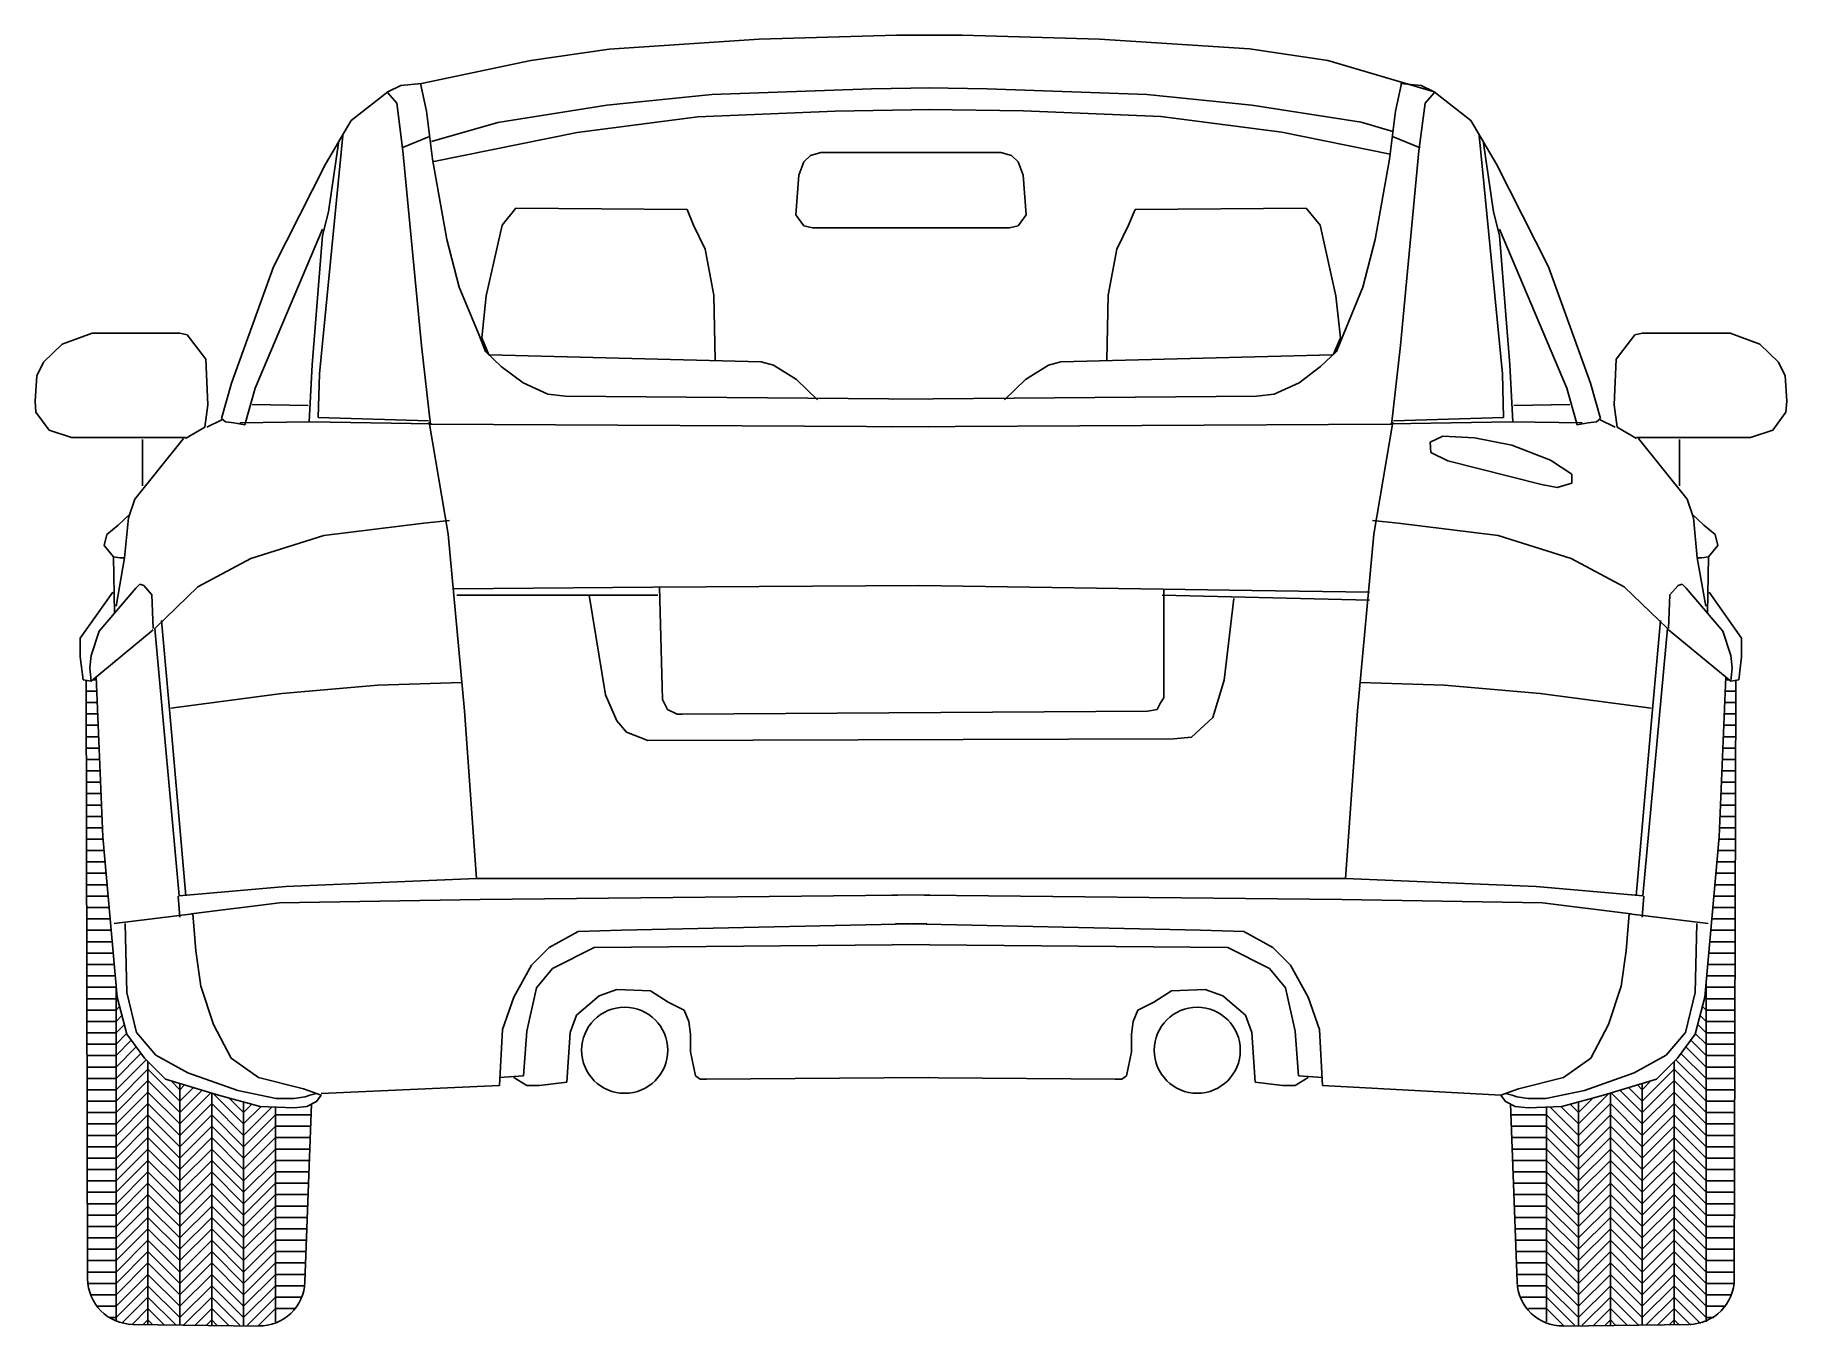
# Model space of a CAD drawing. Header units: millimetres. Extents: x -175 to 1737, y -1 to 1409.
import ezdxf

# ---------------------------------------------------------------- set-up
doc = ezdxf.new("R2010")
doc.units = ezdxf.units.MM
doc.layers.add('ceco.net 94', color=7, linetype='Continuous')

msp = doc.modelspace()

# ---------------------------------------------------------------- linework, layer by layer
at = {"layer": 'ceco.net 94'}
for p, q in [((451.4, 1393.4), (614.9, 1404.3)), ((614.9, 1404.3), (764.8, 1408.8)), ((764.8, 1408.8), (800.9, 1408.8)), ((836.7, 1408.8), (800.6, 1408.8)), ((986.6, 1404.4), (836.7, 1408.8)), ((1150.1, 1393.7), (986.6, 1404.4)), ((246.3, 1355.7), (365.7, 1380.8)), ((365.7, 1380.8), (451.4, 1393.4)), ((1235.8, 1381.1), (1150.1, 1393.7)), ((1351.8, 1346.8), (1235.8, 1381.1)), ((209.5, 1346.8), (169.5, 1315.6)), ((224, 1353.5), (209.5, 1346.8)), ((209.5, 1345.7), (219.5, 1334.5)), ((246.3, 1355.7), (224, 1353.5)), ((251.8, 1325.7), (245.2, 1355.7)), ((448.7, 1332.1), (563.4, 1343.8)), ((563.4, 1343.8), (737.7, 1350.1)), ((737.7, 1350.1), (801.8, 1351)), ((863.8, 1350.2), (799.7, 1351)), ((1038.1, 1344), (863.8, 1350.2)), ((1152.8, 1332.3), (1038.1, 1344)), ((1309.5, 1325.7), (1316.2, 1355.7)), ((1315.1, 1355.7), (1337.4, 1353.5)), ((1337.4, 1353.5), (1351.8, 1346.8)), ((1351.8, 1345.7), (1341.8, 1334.5)), ((1351.8, 1346.8), (1391.9, 1315.6)), ((219.5, 1334.5), (226.2, 1282.3)), ((258.5, 1273.4), (251.8, 1325.7)), ((329.6, 1313.2), (448.7, 1332.1)), ((416.2, 1302.3), (548.1, 1319.5)), ((548.1, 1319.5), (698, 1325.8)), ((698, 1325.8), (801.8, 1327.6)), ((903.6, 1325.9), (799.8, 1327.6)), ((1053.5, 1319.7), (903.6, 1325.9)), ((1185.3, 1302.6), (1053.5, 1319.7)), ((1272, 1313.5), (1152.8, 1332.3)), ((1302.9, 1273.4), (1309.5, 1325.7)), ((1341.8, 1334.5), (1335.1, 1282.3)), ((169.5, 1315.6), (141.6, 1267.8)), ((257.3, 1292.4), (329.6, 1313.2)), ((260, 1270.8), (416.2, 1302.3)), ((1303.5, 1278.8), (1185.3, 1302.6)), ((1306.7, 1303.6), (1272, 1313.5)), ((1391.9, 1315.6), (1419.7, 1267.8)), ((160.5, 1299), (134.9, 1038.8)), ((156.1, 1293.4), (145, 1215.6)), ((255.2, 1297.9), (225.1, 1285.6)), ((226.2, 1282.3), (246.3, 1069.9)), ((1306.2, 1297.9), (1336.3, 1285.6)), ((1335.1, 1282.3), (1315.1, 1069.9)), ((1400.8, 1299), (1426.4, 1038.8)), ((1405.3, 1293.4), (1416.4, 1215.6)), ((141.6, 1267.8), (84.8, 1155.5)), ((274.1, 1185.6), (258.5, 1273.4)), ((658.3, 1255.7), (663.7, 1270.4)), ((663.7, 1270.4), (671.1, 1277.1)), ((671.1, 1277.1), (682.4, 1280.5)), ((682.4, 1280.5), (800.8, 1280.5)), ((878.9, 1280.5), (760.6, 1280.5)), ((890.3, 1277.1), (878.9, 1280.5)), ((897.7, 1270.4), (890.3, 1277.1)), ((903, 1255.7), (897.7, 1270.4)), ((1287.3, 1185.6), (1302.9, 1273.4)), ((1419.7, 1267.8), (1476.5, 1155.5)), ((655, 1212.3), (658.3, 1255.7)), ((906.4, 1212.3), (903, 1255.7)), ((145, 1215.6), (138.3, 1190)), ((349.3, 1219.8), (334.3, 1201.3)), ((536.2, 1218.4), (349.3, 1219.8)), ((543.3, 1201.3), (536.2, 1218.4)), ((663.7, 1200.3), (655, 1212.3)), ((897.7, 1200.3), (906.4, 1212.3)), ((1018, 1201.3), (1025.2, 1218.4)), ((1025.2, 1218.4), (1212.1, 1219.8)), ((1212.1, 1219.8), (1227.1, 1201.3)), ((1416.4, 1215.6), (1423.1, 1190)), ((64.8, 1023.2), (138.3, 1196.7)), ((138.3, 1190), (127.1, 1048.8)), ((287.5, 1133.3), (274.1, 1185.6)), ((334.3, 1201.3), (317.1, 1124)), ((556.2, 1174.8), (543.3, 1201.3)), ((673.1, 1198.3), (663.7, 1200.3)), ((799.5, 1198.3), (673.1, 1198.3)), ((761.9, 1198.3), (888.3, 1198.3)), ((888.3, 1198.3), (897.7, 1200.3)), ((1005.2, 1174.8), (1018, 1201.3)), ((1227.1, 1201.3), (1244.3, 1124)), ((1273.9, 1133.3), (1287.3, 1185.6)), ((1496.6, 1023.2), (1423.1, 1196.7)), ((1423.1, 1190), (1434.2, 1048.8)), ((565.5, 1124.7), (556.2, 1174.8)), ((995.9, 1124.7), (1005.2, 1174.8)), ((84.8, 1155.5), (39.2, 1028.8)), ((1476.5, 1155.5), (1522.2, 1028.8)), ((309.2, 1081.1), (287.5, 1133.3)), ((1252.2, 1081.1), (1273.9, 1133.3)), ((317.1, 1124), (312.1, 1078.3)), ((566.9, 1053.9), (565.5, 1124.7)), ((994.4, 1053.9), (995.9, 1124.7)), ((1244.3, 1124), (1249.3, 1078.3)), ((-145.8, 1071.1), (-166.2, 1051.7)), ((-113.2, 1083.3), (-145.8, 1071.1)), ((-17.4, 1083.3), (-113.2, 1083.3)), ((-9.3, 1081.3), (-17.4, 1083.3)), ((11.1, 1054.8), (-9.3, 1081.3)), ((309.2, 1081.1), (316.4, 1063.2)), ((312.1, 1078.3), (319.9, 1059.7)), ((1249.3, 1078.3), (1241.4, 1059.7)), ((1252.2, 1081.1), (1245, 1063.2)), ((1550.3, 1054.8), (1570.6, 1081.3)), ((1570.6, 1081.3), (1578.8, 1083.3)), ((1578.8, 1083.3), (1674.6, 1083.3)), ((1674.6, 1083.3), (1707.2, 1071.1)), ((1707.2, 1071.1), (1727.6, 1051.7)), ((-166.2, 1051.7), (-173.4, 1036.5)), ((13.1, 1004.9), (11.1, 1054.8)), ((246.3, 1069.9), (256.3, 983.2)), ((316.4, 1063.2), (333.5, 1046.8)), ((617.1, 1051.8), (320.7, 1059.7)), ((630.7, 1048.2), (617.1, 1051.8)), ((930.7, 1048.2), (944.3, 1051.8)), ((944.3, 1051.8), (1240.7, 1059.7)), ((1245, 1063.2), (1227.8, 1046.8)), ((1315.1, 1069.9), (1305.1, 983.2)), ((1548.2, 1004.9), (1550.3, 1054.8)), ((1727.6, 1051.7), (1734.7, 1036.5)), ((-173.4, 1036.5), (-175.4, 1009)), ((127.1, 1048.8), (123.8, 986.5)), ((134.9, 1038.8), (133.8, 991)), ((333.5, 1046.8), (357.2, 1028.9)), ((655.7, 1032.5), (630.7, 1048.2)), ((905.6, 1032.5), (930.7, 1048.2)), ((1227.8, 1046.8), (1204.2, 1028.9)), ((1426.4, 1038.8), (1427.5, 991)), ((1434.2, 1048.8), (1437.6, 986.5)), ((1734.7, 1036.5), (1736.8, 1009)), ((39.2, 1028.8), (28.1, 989.9)), ((53.7, 983.2), (64.8, 1023.2)), ((357.2, 1028.9), (384.4, 1016.8)), ((384.4, 1016.8), (403.7, 1014.6)), ((403.7, 1014.6), (800.3, 1011)), ((678.6, 1010.3), (655.7, 1032.5)), ((1157.7, 1014.6), (761, 1011)), ((882.7, 1010.3), (905.6, 1032.5)), ((1177, 1016.8), (1157.7, 1014.6)), ((1204.2, 1028.9), (1177, 1016.8)), ((1507.7, 983.2), (1496.6, 1023.2)), ((1522.2, 1028.8), (1533.3, 989.9)), ((-175.4, 1009), (-174.4, 996.8)), ((-174.4, 996.8), (-160.1, 977.4)), ((10.1, 980.5), (13.1, 1004.9)), ((61.5, 1005.4), (122.7, 1004.3)), ((1499.9, 1005.4), (1438.7, 1004.3)), ((1551.3, 980.5), (1548.2, 1004.9)), ((1735.7, 996.8), (1721.5, 977.4)), ((1736.8, 1009), (1735.7, 996.8)), ((-160.1, 977.4), (-135.7, 969.3)), ((-11.3, 968.3), (10.1, 980.5)), ((12.1, 980.5), (28.4, 988.6)), ((28.1, 989.9), (32.5, 986.5)), ((32.5, 986.5), (41.4, 985.4)), ((41.4, 985.4), (53.7, 983.2)), ((124.9, 986.5), (48.1, 985.4)), ((257.4, 984.3), (124.9, 986.5)), ((133.8, 991), (254.1, 987.6)), ((254.8, 986.2), (275.5, 863.8)), ((256.9, 983.9), (800.3, 981)), ((1304.4, 983.9), (761, 981)), ((1306.5, 986.2), (1285.9, 863.8)), ((1304, 984.3), (1436.4, 986.5)), ((1427.5, 991), (1307.3, 987.6)), ((1436.4, 986.5), (1513.3, 985.4)), ((1519.9, 985.4), (1507.7, 983.2)), ((1528.8, 986.5), (1519.9, 985.4)), ((1533.3, 989.9), (1528.8, 986.5)), ((1549.2, 980.5), (1532.9, 988.6)), ((1572.7, 968.3), (1551.3, 980.5)), ((1721.5, 977.4), (1697, 969.3)), ((-135.7, 969.3), (-11.3, 969.3)), ((-13.4, 968.3), (-66.4, 902.1)), ((-58.2, 967.3), (-58.2, 916.4)), ((1347.2, 964.1), (1361, 970.6)), ((1348, 952.8), (1347.2, 964.1)), ((1361, 970.6), (1395.8, 969)), ((1395.8, 969), (1436.4, 960.9)), ((1436.4, 960.9), (1478.5, 944.7)), ((1697, 969.3), (1572.7, 969.3)), ((1574.7, 968.3), (1627.7, 902.1)), ((1619.6, 967.3), (1619.6, 916.4)), ((1366.6, 943.9), (1348, 952.8)), ((1468.8, 918), (1366.6, 943.9)), ((1478.5, 944.7), (1502, 929.3)), ((1485.8, 914.8), (1468.8, 918)), ((1502, 919.6), (1485.8, 914.8)), ((1502, 929.3), (1502, 919.6)), ((1502, 919.6), (1502, 919.6)), ((-66.4, 902.1), (-73.5, 881.7)), ((1627.7, 902.1), (1634.9, 881.7)), ((-71.5, 885.8), (-84.7, 873.6)), ((-73.5, 881.7), (-77.6, 838)), ((1632.8, 885.8), (1646.1, 873.6)), ((1634.9, 881.7), (1638.9, 838)), ((-96.9, 863.4), (-100, 851.2)), ((-84.7, 873.6), (-96.9, 863.4)), ((60, 837.3), (139.7, 862.4)), ((139.7, 862.4), (248.9, 875.6)), ((248.9, 875.6), (277, 878.6)), ((275.5, 863.8), (293.2, 670.7)), ((1285.9, 863.8), (1268.2, 670.7)), ((1312.4, 875.6), (1284.4, 878.6)), ((1421.7, 862.4), (1312.4, 875.6)), ((1501.4, 837.3), (1421.7, 862.4)), ((1646.1, 873.6), (1658.3, 863.4)), ((1658.3, 863.4), (1661.3, 851.2)), ((-100, 851.2), (-89.8, 839)), ((1661.3, 851.2), (1651.2, 839)), ((-89.8, 839), (-88.8, 777.9)), ((-89.8, 839), (-82.7, 838)), ((-77.6, 838), (-86.7, 785.1)), ((-82.7, 838), (-77.6, 838)), ((2.4, 806.3), (60, 837.3)), ((1558.9, 806.3), (1501.4, 837.3)), ((1638.9, 838), (1648.1, 785.1)), ((1644, 838), (1638.9, 838)), ((1651.2, 839), (1644, 838)), ((1651.2, 839), (1650.1, 777.9)), ((-65.5, 804.9), (-105.3, 757.7)), ((-61, 809.3), (-65.5, 804.9)), ((-56.6, 807.8), (-61, 809.3)), ((-47.8, 797.5), (-56.6, 807.8)), ((-44.8, 760.6), (2.4, 806.3)), ((281.5, 804.1), (498.8, 805.9)), ((498.8, 805.9), (789.3, 807.7)), ((506, 805.9), (509.5, 683.1)), ((789.3, 807.7), (1152.7, 802.3)), ((1056.5, 684.9), (1056.5, 804.1)), ((1606.2, 760.6), (1558.9, 806.3)), ((1609.1, 797.5), (1618, 807.8)), ((1618, 807.8), (1622.4, 809.3)), ((1622.4, 809.3), (1626.8, 804.9)), ((1626.8, 804.9), (1666.7, 757.7)), ((-90.6, 800.5), (-126, 750.3)), ((-88.8, 777.9), (-88.8, 786.1)), ((-46.3, 760.6), (-47.8, 797.5)), ((285, 797), (504.2, 797)), ((429.4, 797), (447.2, 688.4)), ((1054.7, 797), (1281, 791.6)), ((1122.5, 704.4), (1133.1, 793.4)), ((1152.7, 802.3), (1281, 800.5)), ((1607.6, 760.6), (1609.1, 797.5)), ((1650.1, 777.9), (1650.1, 786.1)), ((1651.9, 800.5), (1687.3, 750.3)), ((-37.4, 769.5), (-27.1, 656)), ((1598.8, 769.5), (1588.5, 656)), ((-126, 750.3), (-126, 729.7)), ((-114.2, 703.2), (-46.3, 759.2)), ((-105.3, 757.7), (-114.2, 731.2)), ((-18.2, 468.8), (-44.8, 760.6)), ((1579.6, 468.8), (1606.2, 760.6)), ((1675.5, 703.2), (1607.6, 759.2)), ((1666.7, 757.7), (1675.5, 731.2)), ((1687.3, 750.3), (1687.3, 729.7)), ((-126, 729.7), (-123, 704.6)), ((-114.2, 731.2), (-115.7, 717.9)), ((1675.5, 731.2), (1677, 717.9)), ((1687.3, 729.7), (1684.4, 704.6)), ((-115.7, 717.9), (-114.2, 703.2)), ((-108.5, 707.8), (-101.5, 533.1)), ((1669.9, 707.8), (1662.8, 533.1)), ((1677, 717.9), (1675.5, 703.2)), ((-123, 704.6), (-114.2, 703.2)), ((-119.7, 704.1), (-118, 50.7)), ((-119.7, 692.4), (-107.9, 692.4)), ((-112.2, 704.8), (-108.4, 704.8)), ((-27.1, 673.7), (93.9, 689.9)), ((93.9, 689.9), (198.7, 698.7)), ((198.7, 698.7), (290.2, 701.7)), ((447.2, 688.4), (459.6, 659.9)), ((1110, 663.5), (1122.5, 704.4)), ((1362.6, 698.7), (1271.1, 701.7)), ((1467.4, 689.9), (1362.6, 698.7)), ((1588.5, 673.7), (1467.4, 689.9)), ((1681.1, 692.4), (1669.3, 692.4)), ((1673.5, 704.8), (1669.8, 704.8)), ((1684.4, 704.6), (1675.5, 703.2)), ((1681.1, 704.1), (1679.3, 50.7)), ((-119.7, 679.9), (-107.4, 679.9)), ((293.2, 670.7), (306.5, 487.9)), ((509.5, 683.1), (514.9, 672.4)), ((514.9, 672.4), (525.6, 667.1)), ((530.9, 667.1), (1038.7, 670.6)), ((1038.7, 670.6), (1049.4, 672.4)), ((1049.4, 672.4), (1053, 679.5)), ((1053, 679.5), (1056.5, 684.9)), ((1268.2, 670.7), (1254.9, 487.9)), ((1681, 679.9), (1668.8, 679.9)), ((-119.6, 667.5), (-106.9, 667.5)), ((-119.6, 655.1), (-106.4, 655.1)), ((-27.1, 656), (-10.9, 468.8)), ((459.6, 659.9), (470.3, 647.5)), ((525.6, 667.1), (530.9, 667.1)), ((1086.8, 642.1), (1110, 663.5)), ((1588.5, 656), (1572.2, 468.8)), ((1681, 655.1), (1667.8, 655.1)), ((1681, 667.5), (1668.3, 667.5)), ((-119.6, 642.6), (-105.9, 642.6)), ((470.3, 647.5), (493.5, 638.6)), ((493.5, 638.6), (1067.2, 640.4)), ((1067.2, 640.4), (1086.8, 642.1)), ((1680.9, 642.6), (1667.3, 642.6)), ((-119.5, 630.2), (-105.4, 630.2)), ((-119.2, 617.7), (-104.9, 617.7)), ((1680.9, 617.7), (1666.3, 617.7)), ((1680.9, 630.2), (1666.8, 630.2)), ((-119.2, 592.9), (-103.9, 592.9)), ((-119.1, 605.3), (-104.4, 605.3)), ((1680.5, 592.9), (1665.3, 592.9)), ((1680.8, 605.3), (1665.8, 605.3)), ((-119.4, 580.4), (-103.4, 580.4)), ((1680.8, 580.4), (1664.8, 580.4)), ((-119.4, 568), (-102.9, 568)), ((-119.3, 555.5), (-102.4, 555.5)), ((1680.7, 555.5), (1663.7, 555.5)), ((1680.7, 568), (1664.3, 568)), ((-119.3, 543.1), (-101.9, 543.1)), ((1680.7, 543.1), (1663.2, 543.1)), ((-119.3, 530.7), (-101.3, 530.7)), ((-119.2, 518.2), (-100.1, 518.2)), ((-101.5, 533.1), (-85.7, 358)), ((1662.8, 533.1), (1647.1, 358)), ((1680.6, 518.2), (1661.5, 518.2)), ((1680.6, 530.7), (1662.6, 530.7)), ((-119.2, 505.8), (-99, 505.8)), ((1680.6, 505.8), (1660.4, 505.8)), ((-119.2, 493.4), (-97.9, 493.4)), ((-119.1, 480.9), (-96.8, 480.9)), ((98.4, 479.1), (-18.2, 468.8)), ((306.5, 487.9), (98.4, 479.1)), ((306.5, 487.9), (1254.9, 487.9)), ((1254.9, 487.9), (1463, 479.1)), ((1463, 479.1), (1579.6, 468.8)), ((1680.5, 480.9), (1658.1, 480.9)), ((1680.5, 493.4), (1659.3, 493.4)), ((-119.1, 468.5), (-95.7, 468.5)), ((-19.1, 468.3), (-17.3, 445.5)), ((91.3, 461.3), (-5.1, 449)), ((310.5, 464.8), (91.3, 461.3)), ((801.3, 470), (310.5, 464.8)), ((760.1, 470), (1250.9, 464.8)), ((1250.9, 464.8), (1470, 461.3)), ((1470, 461.3), (1566.4, 449)), ((1580.5, 468.3), (1578.7, 445.5)), ((1680.5, 468.5), (1657, 468.5)), ((-119.1, 456), (-94.5, 456)), ((-119, 443.6), (-93.4, 443.6)), ((-3.3, 449), (-89.2, 438.5)), ((0.2, 408.8), (-3.3, 449)), ((1561.2, 408.8), (1564.7, 449)), ((1564.7, 449), (1650.6, 438.5)), ((1680.4, 443.6), (1654.8, 443.6)), ((1680.4, 456), (1655.9, 456)), ((-119, 431.2), (-92.3, 431.2)), ((-76.9, 438.5), (-75.2, 363.2)), ((417.4, 429.8), (385.8, 412.3)), ((464.7, 431.5), (417.4, 429.8)), ((797.8, 438.5), (464.7, 431.5)), ((763.6, 438.5), (1096.6, 431.5)), ((1096.6, 431.5), (1144, 429.8)), ((1144, 429.8), (1175.5, 412.3)), ((1638.3, 438.5), (1636.5, 363.2)), ((1680.4, 431.2), (1653.7, 431.2)), ((-119, 418.7), (-91.2, 418.7)), ((-118.9, 406.3), (-90.1, 406.3)), ((5.5, 370.3), (0.2, 408.8)), ((385.8, 412.3), (366.6, 393)), ((389.3, 389.5), (434.9, 412.3)), ((434.9, 412.3), (801.3, 415.8)), ((1126.4, 412.3), (760.1, 415.8)), ((1172, 389.5), (1126.4, 412.3)), ((1175.5, 412.3), (1194.8, 393)), ((1555.9, 370.3), (1561.2, 408.8)), ((1680.3, 406.3), (1651.4, 406.3)), ((1680.3, 418.7), (1652.5, 418.7)), ((-118.9, 393.8), (-88.9, 393.8)), ((366.6, 393), (347.3, 358)), ((371.8, 368.5), (389.3, 389.5)), ((1189.6, 368.5), (1172, 389.5)), ((1194.8, 393), (1214.1, 358)), ((1680.3, 393.8), (1650.3, 393.8)), ((-118.9, 381.4), (-87.8, 381.4)), ((-118.8, 369), (-87, 369)), ((-87, 372.8), (-87, 4.6)), ((19.5, 328.2), (5.5, 370.3)), ((361.3, 321.2), (371.8, 368.5)), ((440.2, 359.7), (459.5, 366.7)), ((459.5, 366.7), (496.3, 365)), ((496.3, 365), (515.5, 352.7)), ((1065.1, 365), (1045.8, 352.7)), ((1101.9, 366.7), (1065.1, 365)), ((1121.2, 359.7), (1101.9, 366.7)), ((1200.1, 321.2), (1189.6, 368.5)), ((1541.9, 328.2), (1555.9, 370.3)), ((1648.4, 372.8), (1648.4, 3.7)), ((1680.2, 369), (1648.4, 369)), ((1680.2, 381.4), (1649.2, 381.4)), ((-118.8, 356.5), (-87, 356.5)), ((-87, 356.5), (-85.7, 357.9)), ((-87, 344.1), (-83.1, 348)), ((-85.7, 358), (-75.2, 317.7)), ((-75.2, 363.2), (-64.7, 319.5)), ((347.3, 358), (335, 323)), ((415.6, 338.7), (440.2, 359.7)), ((515.5, 352.7), (533.1, 344)), ((1045.8, 352.7), (1028.3, 344)), ((1145.7, 338.7), (1121.2, 359.7)), ((1214.1, 358), (1226.4, 323)), ((1636.5, 363.2), (1626, 319.5)), ((1647.1, 358), (1636.5, 317.7)), ((1648.4, 344.1), (1644.5, 348)), ((1648.4, 356.5), (1647, 357.9)), ((1680.2, 356.5), (1648.4, 356.5)), ((-118.8, 344.1), (-87, 344.1)), ((-118.7, 331.7), (-87, 331.7)), ((-87, 331.7), (-80.5, 338.2)), ((-87, 319.2), (-77.9, 328.3)), ((38.8, 291.5), (19.5, 328.2)), ((408.6, 319.5), (415.6, 338.7)), ((533.1, 344), (538.3, 331.7)), ((538.3, 331.7), (540.1, 317.7)), ((1023, 331.7), (1021.3, 317.7)), ((1028.3, 344), (1023, 331.7)), ((1152.7, 319.5), (1145.7, 338.7)), ((1522.6, 291.5), (1541.9, 328.2)), ((1648.4, 319.2), (1639.3, 328.3)), ((1648.4, 331.7), (1641.9, 338.2)), ((1680.1, 344.1), (1648.4, 344.1)), ((1680.1, 331.7), (1648.4, 331.7)), ((-118.7, 319.2), (-87, 319.2)), ((-118.7, 306.8), (-87, 306.8)), ((-87, 306.8), (-75.4, 318.4)), ((-87, 294.3), (-70.3, 311.1)), ((-75.2, 317.7), (-55.9, 291.5)), ((-64.7, 319.5), (-43.6, 295)), ((335, 323), (331.5, 261.7)), ((357.8, 272.2), (361.3, 321.2)), ((405.1, 265.2), (408.6, 319.5)), ((540.1, 317.7), (540.1, 298.5)), ((1021.3, 317.7), (1021.3, 298.5)), ((1156.2, 265.2), (1152.7, 319.5)), ((1203.6, 272.2), (1200.1, 321.2)), ((1226.4, 323), (1229.9, 261.7)), ((1626, 319.5), (1605, 295)), ((1636.5, 317.7), (1617.3, 291.5)), ((1648.4, 294.3), (1631.7, 311.1)), ((1648.4, 306.8), (1636.7, 318.4)), ((1679.9, 319.2), (1648.4, 319.2)), ((1680, 306.8), (1648.4, 306.8)), ((-118.1, 294.3), (-87, 294.3)), ((-87, 281.9), (-65, 303.9)), ((-87, 269.5), (-59.8, 296.7)), ((-87, 257), (-54.2, 289.8)), ((-55.9, 291.5), (-33.1, 268.7)), ((-52.2, 287.8), (-52.2, 0.7)), ((-43.6, 295), (-8.6, 275.7)), ((68.6, 270.5), (38.8, 291.5)), ((540.1, 298.5), (545.3, 272.2)), ((1021.3, 298.5), (1016, 272.2)), ((1492.8, 270.5), (1522.6, 291.5)), ((1605, 295), (1569.9, 275.7)), ((1617.3, 291.5), (1594.5, 268.7)), ((1613.6, 287.8), (1613.6, 0)), ((1648.4, 257), (1615.6, 289.8)), ((1648.4, 269.5), (1621.1, 296.7)), ((1648.4, 281.9), (1626.4, 303.9)), ((1680, 294.3), (1648.4, 294.3)), ((-118.6, 281.9), (-87, 281.9)), ((-118.6, 269.5), (-87, 269.5)), ((-87, 244.6), (-52.2, 279.4)), ((-17.4, 244.6), (-52.2, 279.4)), ((-33.1, 268.7), (24.7, 251.2)), ((-8.6, 275.7), (45.8, 256.4)), ((117.6, 258.2), (68.6, 270.5)), ((331.5, 270.5), (357.8, 272.2)), ((347.3, 270.5), (361.3, 261.7)), ((545.3, 272.2), (550.6, 268.7)), ((550.6, 268.7), (557.6, 268.7)), ((557.6, 268.7), (799.5, 270.5)), ((1003.7, 268.7), (761.8, 270.5)), ((1010.8, 268.7), (1003.7, 268.7)), ((1016, 272.2), (1010.8, 268.7)), ((1214.1, 270.5), (1200.1, 261.7)), ((1229.9, 270.5), (1203.6, 272.2)), ((1443.7, 258.2), (1492.8, 270.5)), ((1569.9, 275.7), (1515.6, 256.4)), ((1594.5, 268.7), (1536.6, 251.2)), ((1578.8, 244.6), (1613.6, 279.4)), ((1648.4, 244.6), (1613.6, 279.4)), ((1680, 281.9), (1648.4, 281.9)), ((1679.9, 269.5), (1648.4, 269.5)), ((-118.5, 257), (-87, 257)), ((-87, 232.2), (-52.2, 267)), ((-87, 219.7), (-52.2, 254.5)), ((-17.4, 232.2), (-52.2, 267)), ((-17.4, 219.7), (-52.2, 254.5)), ((-17.4, 257), (-27.3, 267)), ((-17.4, 263.9), (-17.4, 0.2)), ((-17.4, 257), (-12.1, 262.3)), ((-17.4, 244.6), (-2.5, 259.5)), ((-17.4, 232.2), (7, 256.6)), ((-17.4, 219.7), (16.6, 253.7)), ((17.4, 253.4), (17.4, 0)), ((52.2, 219.7), (19, 252.9)), ((24.7, 251.2), (70.3, 238.9)), ((45.8, 256.4), (87.8, 247.7)), ((107.1, 247.7), (119.4, 249.4)), ((136.9, 251.2), (117.6, 258.2)), ((119.4, 249.4), (124.6, 251.2)), ((124.6, 251.2), (131.7, 252.9)), ((131.7, 244.2), (136.9, 251.2)), ((331.5, 261.7), (136.9, 252.9)), ((361.3, 261.7), (375.3, 261.7)), ((375.3, 261.7), (405.1, 265.2)), ((1186, 261.7), (1156.2, 265.2)), ((1200.1, 261.7), (1186, 261.7)), ((1229.9, 261.7), (1424.4, 251.2)), ((1424.4, 251.2), (1443.7, 258.2)), ((1429.7, 244.2), (1424.4, 251.2)), ((1436.7, 251.2), (1429.7, 252.9)), ((1442, 249.4), (1436.7, 251.2)), ((1454.2, 247.7), (1442, 249.4)), ((1515.6, 256.4), (1473.5, 247.7)), ((1536.6, 251.2), (1491.1, 238.9)), ((1509.1, 219.7), (1542.4, 252.9)), ((1544, 253.4), (1544, 0)), ((1578.8, 219.7), (1544.8, 253.7)), ((1578.8, 232.2), (1554.4, 256.6)), ((1578.8, 244.6), (1563.9, 259.5)), ((1578.8, 257), (1573.5, 262.3)), ((1578.8, 232.2), (1613.6, 267)), ((1578.8, 257), (1588.7, 267)), ((1578.8, 263.9), (1578.8, 0)), ((1578.8, 219.7), (1613.6, 254.5)), ((1648.4, 232.2), (1613.6, 267)), ((1648.4, 219.7), (1613.6, 254.5)), ((1679.9, 257), (1648.4, 257)), ((-118.5, 244.6), (-87, 244.6)), ((-118.5, 232.2), (-87, 232.2)), ((-87, 207.3), (-52.2, 242.1)), ((-87, 194.8), (-52.2, 229.6)), ((-17.4, 207.3), (-52.2, 242.1)), ((-17.4, 194.8), (-52.2, 229.6)), ((-17.4, 207.3), (17.4, 242.1)), ((-17.4, 194.8), (17.4, 229.6)), ((52.2, 207.3), (17.4, 242.1)), ((52.2, 194.8), (17.4, 229.6)), ((52.2, 232.2), (36.3, 248.1)), ((52.2, 243.8), (52.2, 0)), ((52.2, 232.2), (61.4, 241.3)), ((52.2, 219.7), (71.4, 238.9)), ((52.2, 207.3), (83.3, 238.3)), ((52.2, 194.8), (87, 229.6)), ((70.3, 238.9), (107.1, 237.2)), ((87, 238.1), (87, 3.7)), ((87, 229.6), (126, 229.6)), ((87.8, 247.7), (107.1, 247.7)), ((107.1, 237.2), (121.1, 238.9)), ((119.2, 47.3), (126.5, 241.6)), ((121.1, 238.9), (131.7, 244.2)), ((1440.2, 238.9), (1429.7, 244.2)), ((1442.2, 47.3), (1434.9, 241.6)), ((1474.3, 229.6), (1435.3, 229.6)), ((1454.2, 237.2), (1440.2, 238.9)), ((1473.5, 247.7), (1454.2, 247.7)), ((1491.1, 238.9), (1454.2, 237.2)), ((1474.3, 238.1), (1474.3, 3.7)), ((1509.1, 194.8), (1474.3, 229.6)), ((1509.1, 207.3), (1478.1, 238.3)), ((1509.1, 219.7), (1490, 238.9)), ((1509.1, 232.2), (1500, 241.3)), ((1509.1, 232.2), (1525.1, 248.1)), ((1509.1, 243.8), (1509.1, 0)), ((1509.1, 207.3), (1544, 242.1)), ((1509.1, 194.8), (1544, 229.6)), ((1578.8, 207.3), (1544, 242.1)), ((1578.8, 194.8), (1544, 229.6)), ((1578.8, 207.3), (1613.6, 242.1)), ((1578.8, 194.8), (1613.6, 229.6)), ((1648.4, 207.3), (1613.6, 242.1)), ((1648.4, 194.8), (1613.6, 229.6)), ((1679.9, 244.6), (1648.4, 244.6)), ((1679.8, 232.2), (1648.4, 232.2)), ((-118.4, 219.7), (-87, 219.7)), ((-87, 182.4), (-52.2, 217.2)), ((-17.4, 182.4), (-52.2, 217.2)), ((-17.4, 182.4), (17.4, 217.2)), ((52.2, 182.4), (17.4, 217.2)), ((52.2, 182.4), (87, 217.2)), ((87, 217.2), (125.6, 217.2)), ((1474.3, 217.2), (1435.8, 217.2)), ((1509.1, 182.4), (1474.3, 217.2)), ((1509.1, 182.4), (1544, 217.2)), ((1578.8, 182.4), (1544, 217.2)), ((1578.8, 182.4), (1613.6, 217.2)), ((1648.4, 182.4), (1613.6, 217.2)), ((1679.8, 219.7), (1648.4, 219.7)), ((-118.4, 207.3), (-87, 207.3)), ((-118.4, 194.8), (-87, 194.8)), ((-87, 170), (-52.2, 204.8)), ((-87, 157.5), (-52.2, 192.3)), ((-17.4, 170), (-52.2, 204.8)), ((-17.4, 157.5), (-52.2, 192.3)), ((-17.4, 170), (17.4, 204.8)), ((-17.4, 157.5), (17.4, 192.3)), ((52.2, 170), (17.4, 204.8)), ((52.2, 157.5), (17.4, 192.3)), ((52.2, 170), (87, 204.8)), ((52.2, 157.5), (87, 192.3)), ((87, 204.8), (125.1, 204.8)), ((87, 192.3), (124.6, 192.3)), ((1474.3, 204.8), (1436.3, 204.8)), ((1474.3, 192.3), (1436.7, 192.3)), ((1509.1, 170), (1474.3, 204.8)), ((1509.1, 157.5), (1474.3, 192.3)), ((1509.1, 170), (1544, 204.8)), ((1509.1, 157.5), (1544, 192.3)), ((1578.8, 170), (1544, 204.8)), ((1578.8, 157.5), (1544, 192.3)), ((1578.8, 170), (1613.6, 204.8)), ((1578.8, 157.5), (1613.6, 192.3)), ((1648.4, 170), (1613.6, 204.8)), ((1648.4, 157.5), (1613.6, 192.3)), ((1679.8, 207.3), (1648.4, 207.3)), ((1679.7, 194.8), (1648.4, 194.8)), ((-118.3, 182.4), (-87, 182.4)), ((-87, 145.1), (-52.2, 179.9)), ((-17.4, 145.1), (-52.2, 179.9)), ((-17.4, 145.1), (17.4, 179.9)), ((52.2, 145.1), (17.4, 179.9)), ((52.2, 145.1), (87, 179.9)), ((87, 179.9), (124.2, 179.9)), ((1474.3, 179.9), (1437.2, 179.9)), ((1509.1, 145.1), (1474.3, 179.9)), ((1509.1, 145.1), (1544, 179.9)), ((1578.8, 145.1), (1544, 179.9)), ((1578.8, 145.1), (1613.6, 179.9)), ((1648.4, 145.1), (1613.6, 179.9)), ((1679.7, 182.4), (1648.4, 182.4)), ((-118.3, 170), (-87, 170)), ((-118.3, 157.5), (-87, 157.5)), ((-87, 132.6), (-52.2, 167.5)), ((-87, 120.2), (-52.2, 155)), ((-17.4, 132.6), (-52.2, 167.5)), ((-17.4, 120.2), (-52.2, 155)), ((-17.4, 132.6), (17.4, 167.5)), ((-17.4, 120.2), (17.4, 155)), ((52.2, 132.6), (17.4, 167.5)), ((52.2, 120.2), (17.4, 155)), ((52.2, 132.6), (87, 167.5)), ((52.2, 120.2), (87, 155)), ((87, 167.5), (123.7, 167.5)), ((87, 155), (123.2, 155)), ((1474.3, 167.5), (1437.7, 167.5)), ((1474.3, 155), (1438.1, 155)), ((1509.1, 132.6), (1474.3, 167.5)), ((1509.1, 120.2), (1474.3, 155)), ((1509.1, 132.6), (1544, 167.5)), ((1509.1, 120.2), (1544, 155)), ((1578.8, 132.6), (1544, 167.5)), ((1578.8, 120.2), (1544, 155)), ((1578.8, 132.6), (1613.6, 167.5)), ((1578.8, 120.2), (1613.6, 155)), ((1648.4, 132.6), (1613.6, 167.5)), ((1648.4, 120.2), (1613.6, 155)), ((1679.7, 170), (1648.4, 170)), ((1679.6, 157.5), (1648.4, 157.5)), ((-118.2, 145.1), (-87, 145.1)), ((-87, 107.8), (-52.2, 142.6)), ((-17.4, 107.8), (-52.2, 142.6)), ((-17.4, 107.8), (17.4, 142.6)), ((52.2, 107.8), (17.4, 142.6)), ((52.2, 107.8), (87, 142.6)), ((87, 142.6), (122.8, 142.6)), ((1474.3, 142.6), (1438.6, 142.6)), ((1509.1, 107.8), (1474.3, 142.6)), ((1509.1, 107.8), (1544, 142.6)), ((1578.8, 107.8), (1544, 142.6)), ((1578.8, 107.8), (1613.6, 142.6)), ((1648.4, 107.8), (1613.6, 142.6)), ((1679.6, 145.1), (1648.4, 145.1)), ((-118.2, 132.6), (-87, 132.6)), ((-118.2, 120.2), (-87, 120.2)), ((-87, 95.3), (-52.2, 130.1)), ((-87, 82.9), (-52.2, 117.7)), ((-17.4, 95.3), (-52.2, 130.1)), ((-17.4, 82.9), (-52.2, 117.7)), ((-17.4, 95.3), (17.4, 130.1)), ((-17.4, 82.9), (17.4, 117.7)), ((52.2, 95.3), (17.4, 130.1)), ((52.2, 82.9), (17.4, 117.7)), ((52.2, 95.3), (87, 130.1)), ((52.2, 82.9), (87, 117.7)), ((87, 130.1), (122.3, 130.1)), ((87, 117.7), (121.8, 117.7)), ((1474.3, 130.1), (1439.1, 130.1)), ((1474.3, 117.7), (1439.5, 117.7)), ((1509.1, 95.3), (1474.3, 130.1)), ((1509.1, 82.9), (1474.3, 117.7)), ((1509.1, 95.3), (1544, 130.1)), ((1509.1, 82.9), (1544, 117.7)), ((1578.8, 95.3), (1544, 130.1)), ((1578.8, 82.9), (1544, 117.7)), ((1578.8, 95.3), (1613.6, 130.1)), ((1578.8, 82.9), (1613.6, 117.7)), ((1648.4, 95.3), (1613.6, 130.1)), ((1648.4, 82.9), (1613.6, 117.7)), ((1679.6, 132.6), (1648.4, 132.6)), ((1679.5, 120.2), (1648.4, 120.2)), ((-118.1, 107.8), (-87, 107.8)), ((-87, 70.5), (-52.2, 105.3)), ((-17.4, 70.5), (-52.2, 105.3)), ((-17.4, 70.5), (17.4, 105.3)), ((52.2, 70.5), (17.4, 105.3)), ((52.2, 70.5), (87, 105.3)), ((87, 105.3), (121.4, 105.3)), ((1474.3, 105.3), (1440, 105.3)), ((1509.1, 70.5), (1474.3, 105.3)), ((1509.1, 70.5), (1544, 105.3)), ((1578.8, 70.5), (1544, 105.3)), ((1578.8, 70.5), (1613.6, 105.3)), ((1648.4, 70.5), (1613.6, 105.3)), ((1679.5, 107.8), (1648.4, 107.8)), ((-118.1, 95.3), (-87, 95.3)), ((-118.1, 82.9), (-87, 82.9)), ((-87, 58), (-52.2, 92.8)), ((-87, 45.6), (-52.2, 80.4)), ((-17.4, 58), (-52.2, 92.8)), ((-17.4, 45.6), (-52.2, 80.4)), ((-17.4, 58), (17.4, 92.8)), ((-17.4, 45.6), (17.4, 80.4)), ((52.2, 58), (17.4, 92.8)), ((52.2, 45.6), (17.4, 80.4)), ((52.2, 58), (87, 92.8)), ((52.2, 45.6), (87, 80.4)), ((87, 92.8), (120.9, 92.8)), ((87, 80.4), (120.4, 80.4)), ((1474.3, 92.8), (1440.5, 92.8)), ((1474.3, 80.4), (1440.9, 80.4)), ((1509.1, 58), (1474.3, 92.8)), ((1509.1, 45.6), (1474.3, 80.4)), ((1509.1, 58), (1544, 92.8)), ((1509.1, 45.6), (1544, 80.4)), ((1578.8, 58), (1544, 92.8)), ((1578.8, 45.6), (1544, 80.4)), ((1578.8, 58), (1613.6, 92.8)), ((1578.8, 45.6), (1613.6, 80.4)), ((1648.4, 58), (1613.6, 92.8)), ((1648.4, 45.6), (1613.6, 80.4)), ((1679.5, 95.3), (1648.4, 95.3)), ((1679.4, 82.9), (1648.4, 82.9)), ((-118, 70.5), (-87, 70.5)), ((-118, 58), (-87, 58)), ((-87, 33.1), (-52.2, 68)), ((-17.4, 33.1), (-52.2, 68)), ((-17.4, 33.1), (17.4, 68)), ((52.2, 33.1), (17.4, 68)), ((52.2, 33.1), (87, 68)), ((87, 68), (120, 68)), ((1474.3, 68), (1441.4, 68)), ((1509.1, 33.1), (1474.3, 68)), ((1509.1, 33.1), (1544, 68)), ((1578.8, 33.1), (1544, 68)), ((1578.8, 33.1), (1613.6, 68)), ((1648.4, 33.1), (1613.6, 68)), ((1679.4, 70.5), (1648.4, 70.5)), ((1679.4, 58), (1648.4, 58)), ((-117.7, 45.6), (-87, 45.6)), ((-87, 20.7), (-52.2, 55.5)), ((-87, 8.3), (-52.2, 43.1)), ((-17.4, 20.7), (-52.2, 55.5)), ((-17.4, 8.3), (-52.2, 43.1)), ((-17.4, 20.7), (17.4, 55.5)), ((-17.4, 8.3), (17.4, 43.1)), ((52.2, 20.7), (17.4, 55.5)), ((52.2, 8.3), (17.4, 43.1)), ((52.2, 20.7), (87, 55.5)), ((52.2, 8.3), (87, 43.1)), ((87, 55.5), (119.5, 55.5)), ((87, 43.1), (118.9, 43.1)), ((1474.3, 55.5), (1441.9, 55.5)), ((1474.3, 43.1), (1443.7, 43.1)), ((1509.1, 20.7), (1474.3, 55.5)), ((1509.1, 8.3), (1474.3, 43.1)), ((1509.1, 20.7), (1544, 55.5)), ((1509.1, 8.3), (1544, 43.1)), ((1578.8, 20.7), (1544, 55.5)), ((1578.8, 8.3), (1544, 43.1)), ((1578.8, 20.7), (1613.6, 55.5)), ((1578.8, 8.3), (1613.6, 43.1)), ((1648.4, 20.7), (1613.6, 55.5)), ((1648.4, 8.3), (1613.6, 43.1)), ((1679.4, 45.6), (1648.4, 45.6)), ((-114.7, 33.1), (-87, 33.1)), ((-107.8, 20.7), (-87, 20.7)), ((-80.4, 2.4), (-52.2, 30.6)), ((-21.9, 0.3), (-52.2, 30.6)), ((-13.2, 0), (17.4, 30.6)), ((48, 0), (17.4, 30.6)), ((56.4, 0), (87, 30.6)), ((87, 30.6), (115.7, 30.6)), ((1474.3, 30.6), (1447.1, 30.6)), ((1505, 0), (1474.3, 30.6)), ((1513.3, 0), (1544, 30.6)), ((1574.6, 0), (1544, 30.6)), ((1582.9, 0), (1613.6, 30.6)), ((1642.5, 1.7), (1613.6, 30.6)), ((1676.6, 33.1), (1648.4, 33.1)), ((1670.1, 20.7), (1648.4, 20.7)), ((-94.1, 8.3), (-87, 8.3)), ((-69.5, 0.9), (-52.2, 18.2)), ((-68.6, 0.9), (68.6, -0.9)), ((-57.3, 0.7), (-52.2, 5.8)), ((-34.5, 0.4), (-52.2, 18.2)), ((-47.1, 0.6), (-52.2, 5.8)), ((-0.8, 0), (17.4, 18.2)), ((11.6, 0), (17.4, 5.8)), ((35.6, 0), (17.4, 18.2)), ((23.2, 0), (17.4, 5.8)), ((68.8, 0), (87, 18.2)), ((87, 18.2), (108.5, 18.2)), ((1474.3, 18.2), (1454.6, 18.2)), ((1492.5, 0), (1474.3, 18.2)), ((1630, 0.9), (1492.8, -0.9)), ((1525.8, 0), (1544, 18.2)), ((1538.2, 0), (1544, 5.8)), ((1562.2, 0), (1544, 18.2)), ((1549.7, 0), (1544, 5.8)), ((1595.4, 0), (1613.6, 18.2)), ((1607.8, 0), (1613.6, 5.8)), ((1631.8, 0), (1613.6, 18.2)), ((1619.3, 0), (1613.6, 5.8)), ((1657.1, 8.3), (1648.4, 8.3))]:
    msp.add_line(p, q, dxfattribs=at)
for centre in [(468.2, 300.2), (1093.1, 300.2)]:
    msp.add_circle(centre, 47, dxfattribs=at)
for centre, start, end in [((-68, 50.9), 180.1538, 269.2756), ((69.2, 49.1), 269.2756, 357.8565), ((1492.1, 49.1), 182.1435, 270.7244), ((1629.3, 50.9), 270.7244, 359.8462)]:
    msp.add_arc(centre, 50, start, end, dxfattribs=at)

doc.saveas('drawing.dxf')
